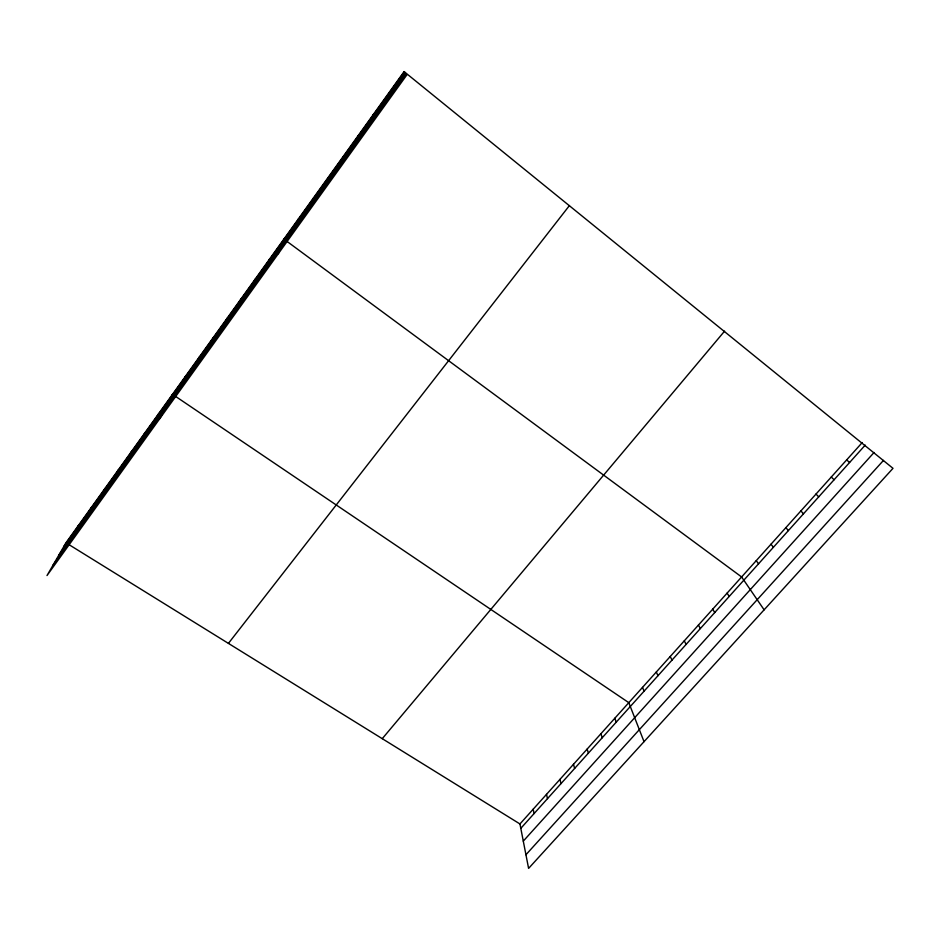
<?xml version="1.0" encoding="UTF-8"?>
<svg xmlns="http://www.w3.org/2000/svg" width="940" height="940" viewBox="0 0 940 940"><rect width="100%" height="100%" fill="white"/><g stroke="black" fill="none" stroke-linecap="round" stroke-linejoin="round"><path stroke-width="1.41" d="M357.87 136.7L357.917 135.959M342.677 157.873L342.83 156.992M327.625 178.847L327.884 177.813M312.726 199.609L313.079 198.446M297.968 220.172L298.415 218.879M278.322 253.706L283.892 239.113M268.875 260.709L269.51 259.158M254.529 280.684L255.257 279.016M240.323 300.483L241.145 298.685M226.258 320.094L227.163 318.166M212.311 339.516L213.309 337.472M198.505 358.751L199.586 356.601M184.828 377.81L185.979 375.554M159.8 418.617L172.513 394.33L628.801 702.662L644.029 741.66M157.427 415.985L158.754 413.494M143.726 435.079L145.124 432.482M130.143 453.997L131.635 451.294M116.701 472.738L118.264 469.93M103.377 491.303L105.01 488.389M90.169 509.703L91.885 506.684M77.092 527.928L78.878 524.814M404.094 71.605L65.988 542.779L47 575.55L406.903 74.812L404.094 71.605L893 468.332L528.597 868.395L519.949 823.957L69.701 545.082M64.132 545.987L404.365 71.922M58.679 555.376L405.175 72.838M52.863 565.422L406.033 73.825M228.42 643.383L569.464 205.531M382.251 738.675L724.576 331.139M519.949 823.957L862.203 442.587M520.807 828.34L865.223 445.113M523.286 841.124L874.059 452.493M525.942 854.742L883.494 460.389M286.148 240.781L741.613 576.96L764.114 609.825M846.67 459.883L849.584 462.504M831.277 477.038L834.086 479.753M816.014 494.052L818.716 496.849M800.88 510.913L803.477 513.804M785.875 527.634L788.378 530.606M771 544.213L773.397 547.28M756.242 560.663L758.545 563.8M727.102 593.128L729.217 596.442M712.708 609.167L714.729 612.551M698.432 625.077L700.37 628.543M684.273 640.845L686.118 644.394M670.243 656.484L671.994 660.103M656.32 672.006L657.977 675.695M642.502 687.399L644.088 691.159M614.795 718.266L616.217 722.178M600.918 733.741L602.246 737.724M587.148 749.086L588.393 753.128M573.482 764.302L574.645 768.427M559.935 779.401L561.027 783.584M546.504 794.37L547.503 798.624M533.168 809.223L534.096 813.547M373.156 114.715L373.215 115.326"/></g></svg>
